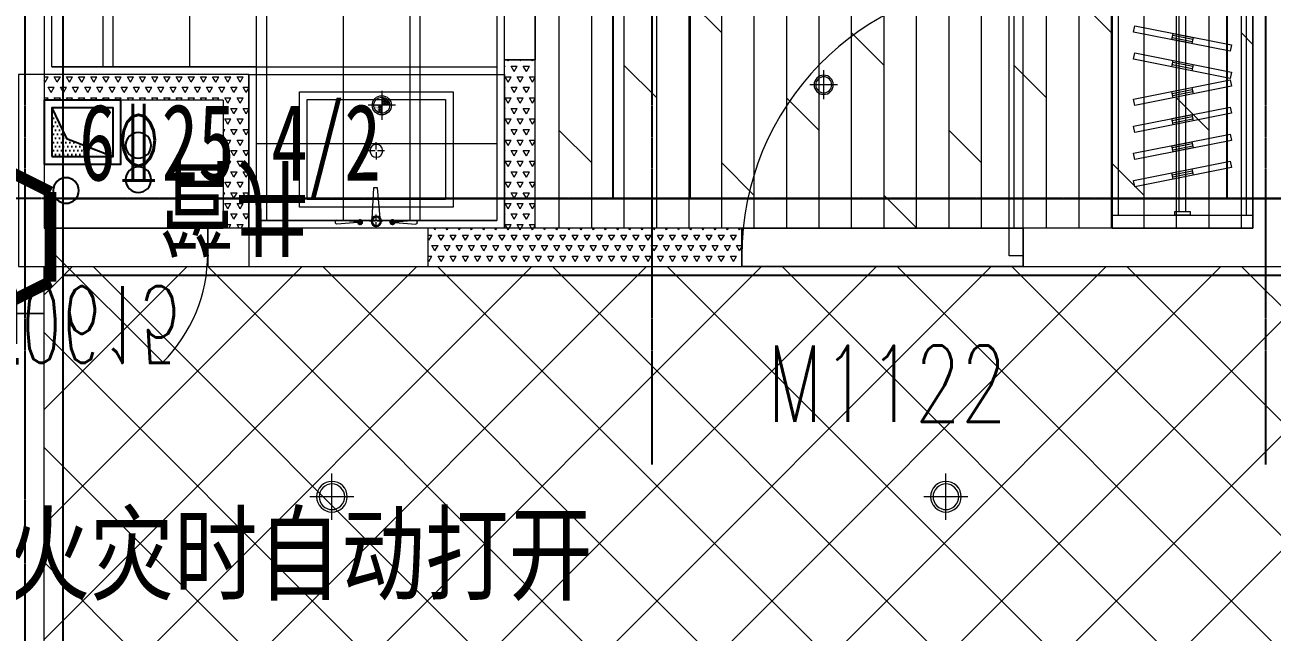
# Model space of a CAD drawing. Header units: millimetres. Extents: x 33621 to 401573, y -91663 to 133135.
# Drawn here: x 103497 to 108372, y 50617 to 52989 of the extents above; entities that cross this region are included whole.
import ezdxf

# ---------------------------------------------------------------- set-up
doc = ezdxf.new("R2010")
doc.units = ezdxf.units.MM
doc.header["$LTSCALE"] = 10
for name, pattern in [('CENTER2', [1.125, 0.75, -0.125, 0.125, -0.125]), ('DOT', [0.2, 0.1, -0.1]), ('DOTE', [2.42, 2, -0.2, 0.02, -0.2])]:
    doc.linetypes.add(name, pattern=pattern)
doc.layers.get('0').update_dxf_attribs({"color": 253})
doc.layers.add('0a', color=253, linetype='Continuous', plot=False)
for name, color, linetype, lineweight in [('DOOR【门】', 253, 'Continuous', 0), ('DS-4BS-FINISH【墙完成线】', 253, 'Continuous', 0), ('FC-FLOOR【地材分格】', 253, 'Continuous', 0), ('FF-FIXT【洁具】', 253, 'Continuous', 0), ('FF-FURN【成品家具】', 253, 'Continuous', 0), ('FF-FURN【成品家私】', 253, 'Continuous', 0), ('RC-FIN【天花轮廓线】', 253, 'Continuous', 0), ('RC-LIGHT【天花灯具】', 253, 'Continuous', 0), ('RC-Modelling【天花造型】', 253, 'Continuous', 0), ('RC-STR【天花细线】', 253, 'Continuous', 0), ('RC-Text【天花文字】', 253, 'Continuous', 0), ('TXT【平面空间文字】', 253, 'Continuous', 0), ('WALL', 253, 'Continuous', 0), ('Wall【新建墙】', 253, 'Continuous', 0), ('WINDOW', 253, 'Continuous', 0), ('新建墙体', 253, 'Continuous', 0)]:
    doc.layers.add(name, color=color, linetype=linetype, lineweight=lineweight)
for name, color, linetype in [('ELE', 253, 'Continuous'), ('GRID', 253, 'CENTER2'), ('S_SUBBEAMHANGER', 253, 'Continuous'), ('VPIPE-污水', 253, 'Continuous'), ('VPIPE-热给水', 253, 'Continuous'), ('VPIPE-给水', 253, 'Continuous'), ('WINDOW_TEXT', 253, 'Continuous'), ('填充', 253, 'Continuous'), ('梁', 253, 'Continuous'), ('梁原位标注', 253, 'Continuous'), ('次梁', 253, 'Continuous'), ('洁具', 253, 'Continuous'), ('风道（排气道）', 253, 'Continuous')]:
    doc.layers.add(name, color=color, linetype=linetype)
doc.styles.add('_TCH_WINDOW', font='SIMPLEX', dxfattribs={"bigfont": 'GBCBIG'})
doc.styles.add('SUN', font='romans.shx', dxfattribs={"width": 0.8, "bigfont": 'hzdx.shx'})
doc.styles.add('文字', font='')
doc.styles.get('文字').set_extended_font_data('SimSun')
pattern_1 = [(60, (51259.312, 47115.71), (-23.8125, 41.24446), [23.8125, -23.8125]), (120, (51259.312, 47115.71), (-47.625, 3e-08), [23.8125, -23.8125]), (0, (51247.406, 47136.33), (23.8125, 41.24446), [23.8125, -23.8125])]

# ---------------------------------------------------------------- blocks, each defined once
blk = doc.blocks.new('海龙0425175846')
at = {"layer": 'GRID', "ltscale": 0.01}
for p, q in [((196.442, 257.02), (196.442, 41.97)), ((220.942, 257.02), (220.942, 166.618)), ((244.942, 257.02), (244.942, 166.618)), ((497.558, 177.02), (-487.558, 177.02))]:
    blk.add_line(p, q, dxfattribs=at)
at = {"layer": 'S_SUBBEAMHANGER', "const_width": 0.45}
for points in [[(197.442, 177.27), (195.442, 178.27)], [(197.442, 173.77), (197.442, 177.27)], [(195.442, 172.77), (197.442, 173.77)]]:
    blk.add_lwpolyline(points, dxfattribs=at)
at = {"layer": '梁', "ltscale": 0.01}
for p, q in [((197.942, 156.02), (197.942, 234.02)), ((197.942, 177.02), (268.442, 177.02)), ((197.942, 174.02), (268.442, 174.02))]:
    blk.add_line(p, q, dxfattribs=at)
at = {"layer": '次梁'}
for p, q in [((219.442, 177.02), (219.442, 237.02)), ((222.442, 177.02), (222.442, 237.02)), ((243.442, 177.02), (243.442, 237.02))]:
    blk.add_line(p, q, dxfattribs=at)
at = {"layer": '梁原位标注', "width": 0.7}
blk.add_text('6%%13225 4/2', height=3, dxfattribs=at).set_placement((198.555, 177.72))
blk = doc.blocks.new('圆形筒灯')
at = {"color": 251, "linetype": 'DOTE', "ltscale": 43.504693}
blk.add_line((0, 90.6), (0, -90.6), dxfattribs=at)
at = {"color": 251, "linetype": 'DOTE', "ltscale": 41.297046}
blk.add_line((86, 0), (-86, 0), dxfattribs=at)
blk.add_ellipse((0, 0), major_axis=(-42.4, 42.4), ratio=1, start_param=2.355868237233172, end_param=8.639053544412757)
at = {"color": 251}
blk.add_ellipse((0, 0), major_axis=(35.4, 35.4), ratio=1, start_param=5.49871431692557, end_param=11.78189962410516, dxfattribs=at)
blk = doc.blocks.new('ZL_060315399')
at = {"layer": 'RC-Modelling【天花造型】'}
blk.add_lwpolyline([(-32.3, -6066.1), (1067.7, -6066.1), (1067.7, -5916.1), (-32.3, -5916.1)], close=True, dxfattribs=at)
at = {"layer": 'RC-LIGHT【天花灯具】', "xscale": -0.625, "yscale": 0.625, "zscale": 0.625, "rotation": 180}
blk.add_blockref('圆形筒灯', (288.1, -5356), dxfattribs=at)
blk = doc.blocks.new('防雾筒灯')
at = {"ltscale": 30}
h = blk.add_hatch(dxfattribs=at)
h.set_pattern_fill('DOTS', color=251, scale=3)
h.set_pattern_definition([(0, (-62.322, -46.6336), (2.38125, 4.7625), [0, -4.7625])])
edge = h.paths.add_edge_path()
edge.add_ellipse((0, 0), major_axis=(35.4, 35.4), ratio=1, start_angle=315, end_angle=405)
edge.add_line((0, 50), (0, 0))
edge.add_line((0, 0), (50, 0))
edge = h.paths.add_edge_path()
edge.add_line((0, 0), (-50, 0))
edge.add_ellipse((0, 0), major_axis=(35.4, 35.4), ratio=1, start_angle=495, end_angle=225)
edge.add_line((0, -50), (0, 0))
at = {"color": 251, "linetype": 'DOTE', "ltscale": 43.504693}
blk.add_line((0, 90.6), (0, -90.6), dxfattribs=at)
at = {"color": 251, "linetype": 'DOTE', "ltscale": 41.297046}
blk.add_line((86, 0), (-86, 0), dxfattribs=at)
blk.add_ellipse((0, 0), major_axis=(-42.4, 42.4), ratio=1, start_param=2.355868237233172, end_param=8.639053544412757)
at = {"color": 251}
blk.add_ellipse((0, 0), major_axis=(35.4, 35.4), ratio=1, start_param=5.49871431692557, end_param=11.78189962410516, dxfattribs=at)
blk = doc.blocks.new('$DorLib2D$00000001')
for p, q in [((0.45, 0.975), (0.5, 0.975)), ((0.45, 0), (0.45, 0.975)), ((0.5, 0), (0.5, 0.975)), ((0.5, 0), (0.45, 0))]:
    blk.add_line(p, q)
at = {"lineweight": 13}
blk.add_arc((0.475, 0), 0.975, 91.4693, 180, dxfattribs=at)
blk = doc.blocks.new('A$C5D954283')
at = {"color": 0, "linetype": 'Continuous'}
for p, q in [((-159.8, 511.3), (-159.8, 506.3)), ((-11.2, 374.3), (-17.5, 495.5)), ((15.1, 492.2), (4.8, 374.3)), ((159.8, 511.3), (159.8, 506.3)), ((4.8, 374.3), (-11.2, 374.3))]:
    blk.add_line(p, q, dxfattribs=at)
at = {"color": 8}
for p, q in [((-4, 505.5), (-26.2, 505.5)), ((0, 532.1), (0, 509.5)), ((0, 501.5), (0, 478.5)), ((25.8, 505.5), (4, 505.5)), ((0, 235.1), (0, 263.8)), ((-5, 230), (-32.8, 230)), ((0, 225), (0, 196.3)), ((32.3, 230), (5, 230))]:
    blk.add_line(p, q, dxfattribs=at)
at = {"color": 8, "ltscale": 1000, "const_width": 0.448}
blk.add_lwpolyline([(0, 505.7, -1), (0, 505.3, -1)], format="xyb", close=True, dxfattribs=at)
at = {"color": 0, "linetype": 'Continuous'}
blk.add_lwpolyline([(300, 0), (300, 450), (-300, 450), (-300, 0)], close=True, dxfattribs=at)
at = {"color": 8}
blk.add_lwpolyline([(270, 30), (270, 420), (-270, 420), (-270, 30)], close=True, dxfattribs=at)
at = {"color": 8, "const_width": 0.84}
blk.add_lwpolyline([(0.1, 230.5, -1), (0.1, 229.6, -1)], format="xyb", close=True, dxfattribs=at)
at = {"color": 0, "linetype": 'Continuous'}
blk.add_circle((0, 505.5), 20.2, dxfattribs=at)
at = {"color": 8}
for centre, radius in [((0.3, 505.7), 16.3), ((0, 230), 25.2)]:
    blk.add_circle(centre, radius, dxfattribs=at)
at = {"color": 0, "linetype": 'Continuous'}
for centre, start, end in [((-154.8, 511.3), 88.2889, 180), ((-154.8, 506.3), 180, 271.7111), ((154.8, 511.3), 0, 91.7111), ((154.8, 506.3), 268.2889, 0)]:
    blk.add_arc(centre, 5, start, end, dxfattribs=at)
at = {"color": 250, "linetype": 'DOT', "ltscale": 1000}
for points in [[(-57.3, 508.8), (-57.4, 510), (-57.8, 511.1), (-58.3, 512.1), (-59.1, 513), (-60, 513.8), (-61, 514.3), (-62.2, 514.7), (-63.3, 514.8), (-64.5, 514.7), (-65.6, 514.3), (-66.7, 513.8), (-67.6, 513), (-68.3, 512.1), (-68.9, 511.1), (-69.2, 510), (-69.3, 508.8), (-69.2, 507.6), (-68.9, 506.5), (-68.3, 505.5), (-67.6, 504.6), (-66.7, 503.8), (-65.6, 503.3), (-64.5, 502.9), (-63.3, 502.8), (-62.2, 502.9), (-61, 503.3), (-60, 503.8), (-59.1, 504.6), (-58.3, 505.5), (-57.8, 506.5), (-57.4, 507.6)], [(69.3, 508.8), (69.2, 510), (68.9, 511.1), (68.3, 512.1), (67.6, 513), (66.7, 513.8), (65.6, 514.3), (64.5, 514.7), (63.3, 514.8), (62.2, 514.7), (61, 514.3), (60, 513.8), (59.1, 513), (58.3, 512.1), (57.8, 511.1), (57.4, 510), (57.3, 508.8), (57.4, 507.6), (57.8, 506.5), (58.3, 505.5), (59.1, 504.6), (60, 503.8), (61, 503.3), (62.2, 502.9), (63.3, 502.8), (64.5, 502.9), (65.6, 503.3), (66.7, 503.8), (67.6, 504.6), (68.3, 505.5), (68.9, 506.5), (69.2, 507.6)]]:
    blk.add_wipeout(points, dxfattribs=at)
at = {"color": 0, "linetype": 'Continuous'}
for p, q in [((-72.3, 510.3), (-154.7, 516.3)), ((-72.3, 507.3), (-154.7, 501.3)), ((72.3, 510.3), (154.7, 516.3)), ((72.3, 507.3), (154.7, 501.3))]:
    blk.add_line(p, q, dxfattribs=at)
at = {"color": 0, "linetype": 'Continuous', "const_width": 12}
for points in [[(-63.3, 514.8, -1), (-63.3, 502.8, -1)], [(63.3, 514.8, 1), (63.3, 502.8, 1)]]:
    blk.add_lwpolyline(points, format="xyb", close=True, dxfattribs=at)
blk = doc.blocks.new('PQD')
at = {"layer": '填充'}
h = blk.add_hatch(dxfattribs=at)
h.set_pattern_fill('DOTS', color=256, scale=10, style=0)
h.paths.add_polyline_path([(517039.4, 222520.7), (516799.4, 222520.7), (516799.4, 222330.7), (516857.1, 222450.6)])
blk.add_lwpolyline([(516799.4, 222330.7), (516857.1, 222450.6), (517039.4, 222520.7)], dxfattribs=at)
at = {"layer": '风道（排气道）'}
for points in [[(516769.4, 222550.7), (517069.4, 222550.7), (517069.4, 222300.7), (516769.4, 222300.7)], [(516799.4, 222520.7), (517039.4, 222520.7), (517039.4, 222330.7), (516799.4, 222330.7)]]:
    blk.add_lwpolyline(points, close=True, dxfattribs=at)
blk = doc.blocks.new('$DorLib2D$00000114')
at = {"color": 0}
blk.add_line((0.5, 0), (-0.2071, 0.7071), dxfattribs=at)
blk.add_arc((0.5, 0), 1, 135, 180, dxfattribs=at)
blk = doc.blocks.new('ZL_08155714')
at = {"layer": 'VPIPE-污水'}
blk.add_circle((-129.2, -712), 50, dxfattribs=at)
at = {"layer": 'VPIPE-热给水'}
blk.add_circle((153.9, -888.5), 50, dxfattribs=at)
at = {"layer": 'VPIPE-给水'}
blk.add_circle((153.9, -754.4), 50, dxfattribs=at)
at = {"layer": 'WALL'}
for p, q in [((-314.6, -1164.9), (-314.6, -414.9)), ((-314.6, -414.9), (585.4, -414.9)), ((585.4, -1164.9), (585.4, -414.9)), ((-214.6, -1064.9), (-214.6, -564.9)), ((-214.6, -564.9), (485.4, -564.9)), ((485.4, -1064.9), (485.4, -564.9)), ((485.4, -1064.9), (-214.6, -1064.9)), ((585.4, -1164.9), (-314.6, -1164.9))]:
    blk.add_line(p, q, dxfattribs=at)
at = {"layer": 'WINDOW'}
for p, q in [((-175.1, -414.9), (424.9, -414.9)), ((-175.1, -414.9), (-175.1, -564.9)), ((424.9, -564.9), (424.9, -414.9)), ((-175.1, -564.9), (424.9, -564.9))]:
    blk.add_line(p, q, dxfattribs=at)
at = {"layer": 'DOOR【门】', "xscale": -600, "yscale": 600, "zscale": -600}
blk.add_blockref('$DorLib2D$00000114', (124.9, -464.9), dxfattribs=at)
at = {"layer": '洁具'}
blk.add_blockref('PQD', (-516984, -223365.7), dxfattribs=at)
at = {"layer": 'ELE', "ltscale": 100, "style": 'SUN', "width": 0.6}
blk.add_text('FM丙0615', height=300, dxfattribs=at).set_placement((-797.1, -337.9, 0))
at = {"layer": 'TXT【平面空间文字】', "width": 0.75}
blk.add_text('管井', height=300, dxfattribs=at).set_placement((236.4, -794.6))

msp = doc.modelspace()

# ---------------------------------------------------------------- hatches: boundary and pattern name
at = {"layer": 'FC-FLOOR【地材分格】'}
h = msp.add_hatch(dxfattribs=at)
h.set_pattern_fill('DOLMIT', color=256, scale=20, angle=90, double=1)
h.set_pattern_definition([(90, (-25225, -1.14), (-127, 8e-15), []), (135, (-25225, -1.14), (-253.9998, -253.9998), [179.6051, -359.2102])])
h.paths.add_polyline_path([(103570.9, 58045.3), (103796.5, 58045.3), (103796.5, 58345.3), (108296.5, 58345.3), (108296.5, 52195.3), (107594, 52195.3), (107594, 52195.3), (105491.5, 52195.3), (105491.5, 54795.5), (103572.1, 54795.5)])
h = msp.add_hatch(dxfattribs=at)
h.set_pattern_fill('ANSI37', color=256, scale=100, double=1)
h.paths.add_polyline_path([(131996.5, 52046.4), (131996.5, 49795.3), (125396.5, 49795.3), (125396.5, 50245.3), (124796.5, 50245.3), (124796.5, 49795.3), (118196.5, 49795.3), (118196.5, 50245.3), (117596.5, 50245.3), (117596.5, 49795.3), (110996.5, 49795.3), (110996.5, 50245.3), (110396.5, 50245.3), (110396.5, 49795.3), (103796.5, 49795.3), (103796.5, 50245.3), (103571.5, 50245.3), (103571.5, 52045.3), (110996.5, 52045.3), (110996.5, 58345.3), (114221.5, 58345.3), (114221.5, 52045.3)])
h = msp.add_hatch(dxfattribs=at)
h.set_pattern_fill('_USER', color=256, scale=600, double=1, pattern_type=0)
h.set_pattern_definition([(0, (104401.5, 52825.26), (0, 600), []), (90, (104401.5, 52825.26), (-600, 4e-14), [])])
h.paths.add_polyline_path([(103602.7, 54645.5), (105341.5, 54645.5), (105341.5, 52225.3), (104401.5, 52225.3), (104401.5, 52825.3), (103601.5, 52825.3)])
at = {"layer": 'RC-STR【天花细线】'}
h = msp.add_hatch(dxfattribs=at)
h.set_pattern_fill('_USER', color=256, scale=300, double=1, pattern_type=0)
h.set_pattern_definition([(0, (105341.5, 52825.26), (0, 300), []), (90, (105341.5, 52825.26), (-300, 2e-14), [])])
h.paths.add_polyline_path([(105341.5, 52225.3), (104401.5, 52225.3), (104401.5, 52825.3), (103602.1, 52825.3), (103602.1, 54645.5), (105341.5, 54645.5)])
at = {"layer": '新建墙体'}
h = msp.add_hatch(dxfattribs=at)
h.set_pattern_fill('TRIANG', color=4, scale=5)
h.set_pattern_definition(pattern_1)
h.paths.add_polyline_path([(105491.5, 52852.7), (105371.5, 52852.7), (105371.5, 52195.3), (105491.5, 52195.3)])
h = msp.add_hatch(dxfattribs=at)
h.set_pattern_fill('TRIANG', color=4, scale=5)
h.set_pattern_definition(pattern_1)
h.paths.add_polyline_path([(104371.5, 52795.3), (103571.5, 52795.3), (103571.5, 52695.3), (104271.5, 52695.3), (104271.5, 52195.3), (104371.5, 52195.3)])
h = msp.add_hatch(dxfattribs=at)
h.set_pattern_fill('石膏板', color=256, scale=20, pattern_type=2)
h.set_pattern_definition([(45, (51276.3, 47130.05), (-50, 50), [16, -54.71068]), (135, (51387.62, 47130.05), (-50, -50), [16, -54.71068])])
h.paths.add_polyline_path([(104097.6, 52499.9), (104247.6, 52499.9), (104247.6, 52049.9), (104097.6, 52049.9)], flags=9)
h = msp.add_hatch(dxfattribs=at)
h.set_pattern_fill('TRIANG', color=4, scale=5)
h.set_pattern_definition(pattern_1)
h.paths.add_polyline_path([(106298.6, 52195.3), (105071.5, 52195.3), (105071.5, 52045.3), (106298.6, 52045.3)])

# ---------------------------------------------------------------- linework, layer by layer
at = {"layer": 'FF-FURN【成品家具】'}
msp.add_line((105491.5, 53652.7), (105491.5, 52852.7), dxfattribs=at)
at = {"layer": 'FF-FURN【成品家私】'}
for points in [[(108296.5, 52195.3), (108296.5, 53995.3), (107746.5, 53995.3), (107746.5, 52195.3)], [(108051.5, 52260.3), (108051.5, 52245.3), (107991.5, 52245.3), (107991.5, 52260.3)], [(108296.5, 52245.3), (108296.5, 52195.3), (107746.5, 52195.3), (107746.5, 52245.3)]]:
    msp.add_lwpolyline(points, close=True, dxfattribs=at)
for points in [[(107771.5, 52245.3), (107771.5, 53945.3)], [(108271.5, 52245.3), (108271.5, 53945.3)]]:
    msp.add_lwpolyline(points, dxfattribs=at)
at = {"layer": 'FF-FURN【成品家私】', "ltscale": 0.006}
for points in [[(108009, 52260.3), (108009, 53930.3)], [(108034, 52260.3), (108034, 53930.3)]]:
    msp.add_lwpolyline(points, dxfattribs=at)
for points in [[(108207.9, 52886.6), (107830.3, 52961.7), (107835.1, 52986.3), (108212.8, 52911.1)], [(108058.3, 52916.4), (107979.8, 52932), (107984.7, 52956.5), (108063.2, 52940.9)], [(108059.8, 52923.7), (107981.3, 52939.3), (107983.3, 52949.1), (108061.7, 52933.5)], [(108207.9, 52780.7), (107830.3, 52855.9), (107835.1, 52880.4), (108212.8, 52805.3)], [(108058.3, 52810.5), (107979.8, 52826.1), (107984.7, 52850.6), (108063.2, 52835)], [(108059.8, 52817.9), (107981.3, 52833.5), (107983.3, 52843.3), (108061.7, 52827.7)], [(107830.3, 52699.4), (108207.9, 52774.5), (108212.8, 52750), (107835.1, 52674.9)], [(107979.8, 52729.1), (108058.3, 52744.7), (108063.2, 52720.2), (107984.7, 52704.6)], [(107981.3, 52721.8), (108059.8, 52737.4), (108061.7, 52727.6), (107983.3, 52712)], [(107830.3, 52593.5), (108207.9, 52668.6), (108212.8, 52644.1), (107835.1, 52569)], [(107979.8, 52623.3), (108058.3, 52638.9), (108063.2, 52614.3), (107984.7, 52598.7)], [(107981.3, 52615.9), (108059.8, 52631.5), (108061.7, 52621.7), (107983.3, 52606.1)], [(107830.3, 52487.6), (108207.9, 52562.7), (108212.8, 52538.2), (107835.1, 52463.1)], [(107979.8, 52517.4), (108058.3, 52533), (108063.2, 52508.5), (107984.7, 52492.8)], [(107981.3, 52510), (108059.8, 52525.6), (108061.7, 52515.8), (107983.3, 52500.2)], [(107830.3, 52381.7), (108207.9, 52456.8), (108212.8, 52432.3), (107835.1, 52357.2)], [(107979.8, 52411.5), (108058.3, 52427.1), (108063.2, 52402.6), (107984.7, 52387)], [(107981.3, 52404.1), (108059.8, 52419.7), (108061.7, 52409.9), (107983.3, 52394.3)]]:
    msp.add_lwpolyline(points, close=True, dxfattribs=at)
at = {"layer": 'RC-FIN【天花轮廓线】'}
for points in [[(105371.5, 53652.7), (105491.5, 53652.7), (105491.5, 52852.7), (105371.5, 52852.7)], [(103611, 52045.3), (104211, 52045.3), (104211, 52195.3), (103611, 52195.3)], [(106298.6, 52195.3), (107398.6, 52195.3), (107398.6, 52045.3), (106298.6, 52045.3)], [(103571.5, 51861.2), (103421.5, 51861.2), (103421.5, 50361.2), (103571.5, 50361.2)]]:
    msp.add_lwpolyline(points, close=True, dxfattribs=at)
at = {"layer": 'WALL', "color": 6}
for p, q in [((103571.5, 58011.4), (103571.5, 52196.4)), ((108296.5, 52995.3), (108296.5, 52195.3)), ((106298.6, 52045.3), (106298.6, 52195.3)), ((108296.5, 52195.3), (107398.6, 52195.3)), ((107398.6, 52195.3), (107398.6, 52045.3)), ((103571.5, 51861.2), (103571.5, 52046.4)), ((103571.5, 52045.3), (106298.6, 52045.3)), ((107398.6, 52045.3), (108371.5, 52045.3)), ((103421.5, 51861.2), (103571.5, 51861.2))]:
    msp.add_line(p, q, dxfattribs=at)
at = {"layer": 'Wall【新建墙】'}
for p, q in [((105371.5, 52195.3), (105371.5, 52852.7)), ((105371.5, 52852.7), (105491.5, 52852.7)), ((105491.5, 52195.3), (105491.5, 52852.7))]:
    msp.add_line(p, q, dxfattribs=at)

# ---------------------------------------------------------------- block references
at = {"layer": '0a', "xscale": 100, "yscale": 100, "zscale": 100}
msp.add_blockref('海龙0425175846', (83852.3, 34609.4), dxfattribs=at)
at = {"layer": 'DOOR【门】'}
ref = msp.add_blockref('$DorLib2D$00000001', (106848.6, 52086.4), dxfattribs=dict(at, xscale=1100, yscale=1100, zscale=1100))
ref.add_attrib('A', 'M1122', (106398.6, 51438.6), dxfattribs={"layer": 'WINDOW_TEXT', "height": 297.5, "style": '_TCH_WINDOW', "width": 0.705882})
at = {"layer": 'RC-LIGHT【天花灯具】', "xscale": -1, "rotation": 180}
for p in [(104696.5, 51145.3), (107096.5, 51145.3)]:
    msp.add_blockref('圆形筒灯', p, dxfattribs=at)

# ---------------------------------------------------------------- texts
at = {"layer": 'RC-Text【天花文字】', "style": '文字', "width": 0.8}
msp.add_text('门禁火灾时自动打开', height=300, dxfattribs=at).set_placement((102768.7, 50772.3))

# ---------------------------------------------------------------- next in the draw order: block references
at = {"layer": 'FF-FIXT【洁具】', "linetype": 'Continuous', "xscale": -1, "rotation": 180}
msp.add_blockref('A$C5D954283', (104869.9, 52727.4), dxfattribs=at)

# ---------------------------------------------------------------- next in the draw order: linework, layer by layer
at = {"layer": 'DS-4BS-FINISH【墙完成线】'}
for points in [[(103570.9, 58045.3), (103796.5, 58045.3), (103796.5, 58345.3), (108296.5, 58345.3), (108296.5, 52195.3), (107594, 52195.3), (107594, 52195.3), (105491.5, 52195.3), (105491.5, 54795.5), (103572.1, 54795.5)], [(103602.7, 54645.5), (105341.5, 54645.5), (105341.5, 52225.3), (104401.5, 52225.3), (104401.5, 52825.3), (103601.5, 52825.3)]]:
    msp.add_lwpolyline(points, close=True, dxfattribs=at)
msp.add_lwpolyline([(131996.5, 52046.4), (131996.5, 49795.3), (125396.5, 49795.3), (125396.5, 50245.3), (124796.5, 50245.3), (124796.5, 49795.3), (118196.5, 49795.3), (118196.5, 50245.3), (117596.5, 50245.3), (117596.5, 49795.3), (110996.5, 49795.3), (110996.5, 50245.3), (110396.5, 50245.3), (110396.5, 49795.3), (103796.5, 49795.3), (103796.5, 50245.3), (103571.5, 50245.3), (103571.5, 52045.3), (110996.5, 52045.3), (110996.5, 58345.3), (114221.5, 58345.3), (114221.5, 52045.3), (131996.5, 52046.4)], dxfattribs=at)
at = {"layer": 'FF-FIXT【洁具】', "linetype": 'Continuous'}
msp.add_lwpolyline([(105371.5, 52195.3), (104371.5, 52195.3), (104371.5, 52795.3), (105371.5, 52795.3)], close=True, dxfattribs=at)
at = {"layer": 'WALL', "color": 6}
msp.add_line((106298.6, 52195.3), (103571.5, 52195.3), dxfattribs=at)
at = {"layer": '新建墙体'}
msp.add_line((105071.5, 52195.3), (105071.5, 52045.3), dxfattribs=at)

# ---------------------------------------------------------------- next in the draw order: block references
at = {"layer": 'RC-LIGHT【天花灯具】'}
msp.add_blockref('ZL_060315399', (106330.9, 58111.4), dxfattribs=at)
at = {"layer": 'RC-LIGHT【天花灯具】', "xscale": 0.625, "yscale": 0.625, "zscale": 0.625}
msp.add_blockref('防雾筒灯', (104891.5, 52675.3), dxfattribs=at)
at = {"layer": 'WALL', "color": 6, "xscale": -1, "rotation": 180}
msp.add_blockref('ZL_08155714', (103786.2, 51630.3), dxfattribs=at)

doc.saveas('drawing.dxf')
